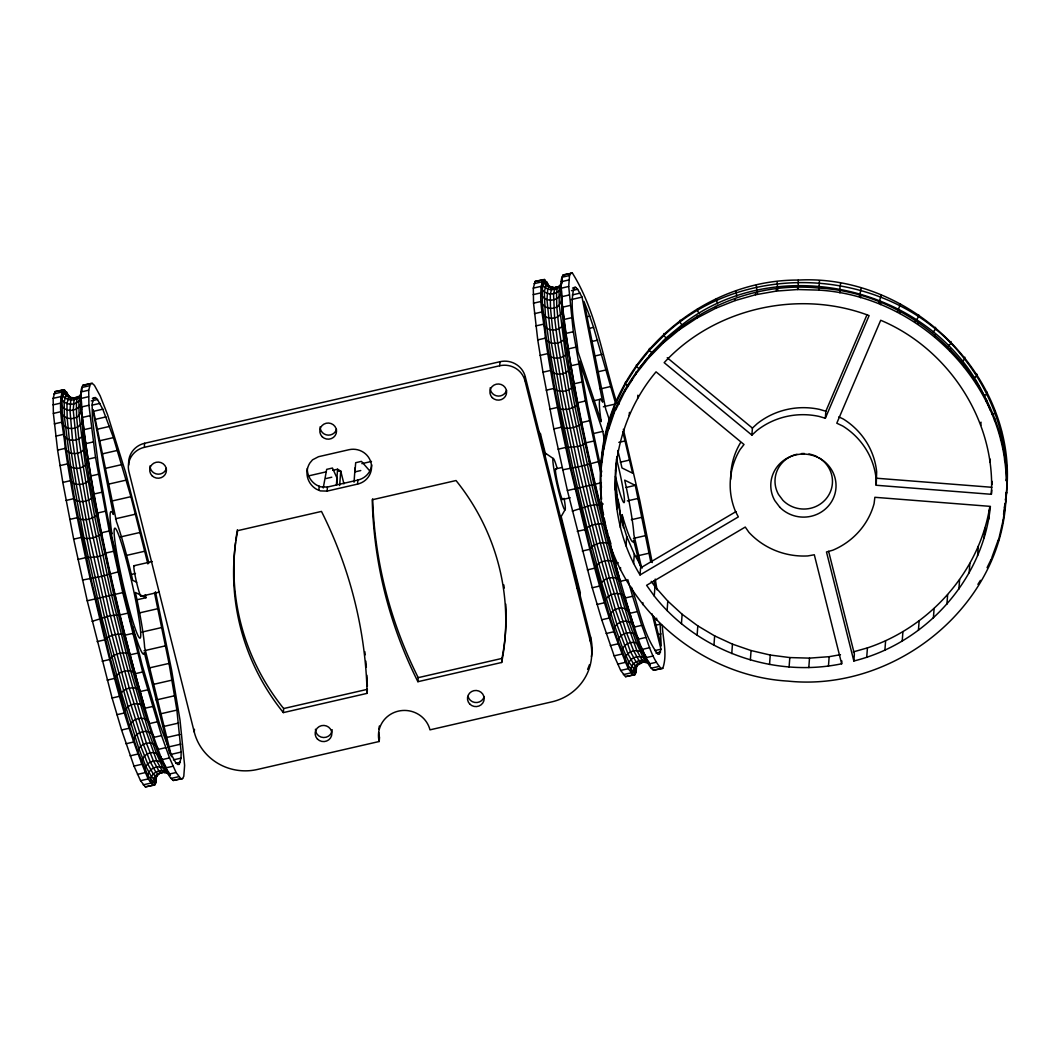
<?xml version="1.0" encoding="UTF-8"?>
<svg xmlns="http://www.w3.org/2000/svg" width="1060" height="1060" viewBox="0 0 1060 1060"><rect width="100%" height="100%" fill="white"/><g stroke="black" fill="none" stroke-linecap="round" stroke-linejoin="round"><path stroke-width="1.5" d="M156.615 775.032L155.873 782.731L154.68 785.023L145.366 786.891L140.543 780.677L133.984 766.088L121.569 729.995L112.095 698.01L87.225 600.768L73.683 539.156L62.818 482.433L57.598 450.116L53.371 413.413L53.146 398.348L55.014 391.63L64.329 389.749L70.384 398.481M81.024 395.3C81.395 462.677 100.369 528.728 113.632 594.461C123.516 636.53 134.169 678.466 146.929 719.767C153.793 738.502 157.847 759.185 169.944 775.443C166.897 762.206 145.684 765.121 148.161 778.928L152.984 785.142L154.68 785.023L154.442 781.763L156.376 776.37L154.442 781.763L152.772 781.883L148.029 775.761L137.8 751.328L129.36 725.901L110.227 658.247L90.895 578.336L74.73 499.989L66.396 450.474L62.248 414.354L62.023 399.527L63.865 392.916L62.633 389.881C57.213 408.709 63.905 429.207 65.216 448.367C71.736 491.999 80.547 535.26 90.113 578.309C106.662 645.818 120.469 714.89 148.161 778.928L140.543 780.677M53.371 413.413L60.99 411.664C63.216 419.23 73.975 420.846 79.103 415.295C85.423 406.629 77.406 394.426 82.945 385.217L92.246 383.349L94.433 385.376L100.157 395.844L107.457 414.394L125.53 472.23L148.89 563.125M155.476 591.758L171.548 669.801L180.014 720.111L184.612 765.36L183.791 776.317L182.598 778.61L180.902 778.729L176.079 772.515L169.534 757.926L161.544 735.6L142.676 671.974L122.774 592.606L109.22 530.994L95.519 457.443L88.921 405.264L88.695 390.199L90.55 383.468M147.883 563.933L130.91 496.663L113.42 437.608L102.78 409.186L97.467 399.488L95.453 397.593L93.876 397.712L92.141 403.953L92.353 417.932L98.474 466.347L107.497 516.286L123.768 591.785L142.239 665.415L159.742 724.47L170.382 752.892L175.682 762.59L177.709 764.485L179.286 764.366L181.022 758.125L181.154 752.07L176.887 710.094L169.03 663.401L154.482 592.712M636.782 664.792L636.026 672.49L634.834 674.783L625.519 676.651L620.696 670.437L614.151 655.849L601.736 619.755L592.249 587.77L567.392 490.542L553.837 428.916L542.972 372.192L537.751 339.889L533.538 303.186L533.312 288.121L535.181 281.39L544.482 279.522L550.538 288.254M561.177 285.06C561.548 352.45 580.522 418.488 593.799 484.221C603.683 526.303 614.336 568.226 627.096 609.54C633.959 628.262 638.014 648.958 650.098 665.203C647.05 651.966 625.837 654.894 628.315 668.688L633.138 674.902L634.834 674.783L634.609 671.523L636.543 666.13L634.609 671.523L632.939 671.656L628.183 665.534L617.967 641.088L609.513 615.661L590.38 548.007L571.062 468.109L554.897 389.749L546.562 340.233L542.415 304.114L542.19 289.287L544.019 282.675L542.786 279.641C537.367 298.469 544.058 318.967 545.37 338.14C551.889 381.772 560.713 425.02 570.267 468.069C586.829 535.578 600.622 604.65 628.315 668.688L620.696 670.437M533.538 303.186L541.157 301.438C543.383 309.003 554.142 310.606 559.256 305.055C565.59 296.402 557.56 284.186 563.099 274.977L572.413 273.109C596.435 311.507 602.901 358.916 616.43 401.767M601.471 476.006L585.398 401.011L573.301 331.727L568.703 286.478L569.525 275.52L570.717 273.241M600.49 490.224C593.958 373.65 704.821 276.09 818.956 288.095C925.433 293.66 1017.507 393.923 1005.794 501.512C999.381 608.784 893.302 692.101 787.978 681.103C688.987 675.405 600.53 588.737 600.649 488.196L601.577 499.22M1005.503 500.36C1023.138 382.965 914.608 273.666 798.273 280.078C690.033 279.416 592.023 378.115 601.444 487.534M615.582 470.852C618.709 434.772 632.661 399.593 656.047 371.848L744.014 444.511L740.052 449.599A73.166 70.662 4.3 0 0 735.375 511.185L738.33 516.909L640.041 574.957C619.808 541.633 612.097 501.592 616.178 462.981M615.118 489.892L616.258 462.995M991.352 494.304C995.737 420.555 948.316 348.647 880.701 320.266L836.79 423.205L842.753 426.027A73.166 70.662 4.3 0 1 876.13 478.868L876.222 485.255L991.352 494.304L991.67 490.091M992.067 484.579L992.147 481.399M590.579 637.047L590.274 641.088A52.258 50.483 4.3 0 1 551.836 701.866L429.976 729.85A26.129 25.241 4.3 0 0 398.427 711.114A26.129 25.241 4.3 0 0 379.202 741.496L257.355 769.481A52.258 50.483 4.3 0 1 194.245 732.01L128.922 471.66A20.909 20.193 4.3 0 1 144.306 447.346L144.611 443.292L500.015 361.699A20.909 20.193 4.3 0 1 525.256 376.684L590.579 637.047A52.258 50.483 4.3 0 1 591.44 656.723M194.245 732.01L194.457 729.306M367.33 690.656L367.131 693.359L283.351 712.598L283.656 708.544A234.459 226.469 4.3 0 1 235.492 542.468M318.848 490.263L319.153 486.209M323.247 487.971L326.679 469.368L332.469 468.03L337.319 478.736L336.974 483.32M327.116 491.098L357.578 484.102A18.285 17.662 4.3 0 0 371.026 462.836A18.285 17.662 4.3 0 0 348.952 449.718L318.477 456.714L312.554 459.815L309.851 463.034A19.689 19.014 4.3 0 0 316.423 489.203L320.358 490.912L327.116 491.098L327.421 487.057L357.882 480.061A18.285 17.662 4.3 0 0 371.742 464.903M336.378 485.242L337.584 469.222L332.76 470.335M339.65 485.52L340.737 471.104L337.584 469.222M354.027 482.22L355.1 467.804M357.578 484.102L357.882 480.061M379.202 741.496L379.507 737.455A26.129 25.241 4.3 0 1 378.791 732.539M505.739 604.081A234.459 226.469 4.3 0 1 501.976 658.419L501.671 662.474L417.905 681.699L418.21 677.658A453.256 437.807 4.3 0 1 372.63 498.863M590.274 641.088L524.952 380.739A20.909 20.193 4.3 0 0 499.71 365.753L500.015 361.699M524.952 380.739L525.256 376.684M540.057 438.588L540.414 433.778L537.645 430.108M579.939 597.548L580.31 592.739L560.965 515.663M601.152 467.685L600.993 469.699L603.869 447.333M601.709 460.265L601.55 462.292L604.425 439.913M602.212 510.695L601.841 502.374M603.71 449.36L608.771 427.379M604.266 441.94L609.328 419.959M606.135 530.888L606.293 528.874L607.698 533.418M608.625 429.406L615.82 408.047M616.377 400.627L609.182 421.986M615.661 410.074L624.764 391.564L624.91 389.537M625.466 382.117L625.32 384.144L616.218 402.654L619.199 403.992M616.708 508.893L617.423 499.445L615.82 480.458M620.352 527.628L621.067 518.194L617.423 499.445M629.189 415.52L629.428 412.367M620.405 569.578L620.564 567.564M624.764 391.564L635.814 374.087L635.974 372.06M636.53 364.64L636.371 366.667L625.32 384.144L628.156 385.774M625.996 545.913L626.712 536.466L621.067 518.194M637.63 398.335L637.868 395.194M635.814 374.087L648.707 357.829L648.852 355.802M649.422 348.395L649.263 350.409L636.371 366.667L639.034 368.575L647.806 357.498M633.588 563.536L634.304 554.088L626.712 536.466M640.041 574.957L640.558 567.948L736.011 511.583M642.665 604.597L642.824 602.583M648.707 357.829L663.295 342.976L663.441 340.949M663.997 333.529L663.851 335.556L649.263 350.409L651.715 352.583L649.767 355.034M841.865 660.976L841.653 663.785C773.018 678.108 697.771 651.118 654.258 596.025L654.961 586.591L651.224 581.344M656.511 620.246L656.657 618.232M663.295 342.976L679.407 329.686L679.566 327.659M680.122 320.239L679.977 322.267L681.938 324.877C781.299 246.834 946.421 290.36 990.212 410.061M667.098 610.547L667.8 601.1L654.961 586.591M679.407 329.686L696.897 318.106L697.043 316.079M697.599 308.659L697.453 310.686L699.136 313.482M681.434 623.691L682.137 614.257L667.8 601.1M696.897 318.106L715.54 308.354L715.685 306.327M716.242 298.907L717.487 303.889M697.109 635.337L697.811 625.89L682.137 614.257M715.54 308.354L735.15 300.55L735.296 298.522M735.852 291.102L736.779 296.204M713.937 645.328L714.652 635.894L697.811 625.89M735.15 300.55L755.502 294.76L755.661 292.745M756.217 285.325L757.476 293.633M731.758 653.583L732.46 644.135L714.652 635.894M751.885 435.117L752.414 428.094L757.198 423.682A73.166 70.662 4.3 0 1 819.499 409.385L825.846 411.24L825.329 418.25L818.969 416.394A73.166 70.662 4.3 0 0 756.668 430.704L751.885 435.117L664.169 362.652C714.877 307.705 799.505 289.142 869.107 315.602L825.329 418.25M755.502 294.76L776.384 291.076L776.529 289.049M777.099 281.642L777.722 290.056M750.361 659.982L751.063 650.548L732.46 644.135M769.533 664.474L770.249 655.04L751.063 650.548M776.384 291.076L797.557 289.526L797.716 287.498M798.273 280.078L798.26 288.545M789.09 667.018L789.806 657.571L770.249 655.04M1006.443 478.974L1006.284 480.988C1004.84 381.189 917.205 295.833 818.797 290.109L818.956 288.095M819.512 280.675L818.85 289.128M808.806 667.562L809.509 658.127L829.158 656.683L840.461 654.683M839.878 292.851L840.024 290.824M840.58 283.404L839.838 288.625M828.456 666.117L829.158 656.683M860.548 297.688L860.693 295.674M861.25 288.254L859.329 296.469M853.843 660.99L826.482 551.968L832.802 550.206A73.166 70.662 4.3 0 0 874.089 503.619L874.858 497.299L990.398 506.375C983.163 579.913 925.075 643.513 853.843 660.99L854.373 653.98L828.628 551.359M880.595 304.591L880.741 302.577M881.297 295.157L878.78 303.173M876.222 485.255L876.66 471.859A73.166 70.662 4.3 0 0 843.27 419.005L838.818 416.898M866.722 657.332L867.424 647.899C929.58 627.215 979.4 571.79 989.801 506.667M899.794 313.482L899.94 311.454M900.496 304.048L897.396 311.786M884.914 650.085L885.617 640.651M917.933 324.254L918.092 322.227M918.649 314.82L918.49 316.834L914.992 322.24M902.219 641.048L902.921 631.601M934.827 336.802L934.973 334.774M935.529 327.354L935.384 329.382L933.277 331.873M918.437 630.289L919.139 620.855M950.277 350.966L950.422 348.939M950.979 341.532L950.833 343.546L948.488 345.825M933.396 617.967L934.098 608.519M964.11 366.614L964.269 364.587M964.825 357.18L964.666 359.194C990.318 391.67 1005.463 432.175 1006.854 473.568L1007 471.554M946.924 604.173L947.64 594.74M958.889 589.095L959.605 579.648M976.194 383.561L976.339 381.547M976.896 374.127L976.75 376.154L973.994 377.903M969.145 572.877L969.86 563.43M980.778 425.312L981.017 422.158M986.383 401.634L986.529 399.607M987.085 392.187L986.939 394.214L984.011 395.685M977.585 555.705L978.301 546.258M984.117 537.764L984.833 528.317M990.067 462.332L990.305 459.179M994.558 420.621L994.704 418.594M995.274 411.187L995.115 413.201L992.067 414.367M988.675 519.254L989.391 509.807M991.126 561.151L991.272 559.124L987.072 567.67M1000.64 440.324L1000.799 438.297M1001.197 432.904L1001.356 430.877M998.162 541.806L1003.224 519.837L1005.94 499.485L1005.794 501.512M1004.575 460.517L1004.721 458.503M1005.132 453.097L1005.278 451.083M1003.065 521.865L1003.224 519.837M1003.78 512.417L1003.621 514.444L1005.092 503.487M1006.351 494.092L1006.496 492.078L1005.45 499.896M616.297 461.405L616.92 456.688M1004.403 507.727L1004.827 504.6M156.059 776.596L155.873 782.731M636.212 666.356L636.026 672.49M631.468 587.253C639.604 609.566 643.42 634.98 657.876 654.245L659.439 654.126L660.976 649.197L652.125 613.925M81.196 401.515C80.414 412.367 63.176 413.612 60.619 403.131L53 404.88M561.35 291.275C560.568 302.127 543.343 303.372 540.772 292.891L533.167 294.64M991.815 557.639L998.308 539.792M825.846 411.24L867.053 314.621M55.014 391.63L64.329 389.749L65.534 392.783L69.721 397.261L65.534 392.783L63.865 392.916L65.959 395.42L68.728 397.156L73.511 397.818L71.894 397.95L70.768 400.124L69.986 410.538L72.544 440.298L76.625 468.295L89.649 538.241L107.179 616.43L126.18 689.318L143.365 744.319L150.308 761.968L155.754 771.918L157.821 773.853L162.458 772.515C156.27 772.634 151.607 779.206 152.984 785.142L145.366 786.891M78.175 396.506L75.154 397.725L74.028 399.898L73.246 410.286L77.605 453.203L89.08 518.923L110.346 615.621L129.293 688.324L146.426 743.179L153.355 760.775L158.788 770.699L160.855 772.634L165.718 772.289L164.101 772.409L162.034 770.474L156.589 760.524L141.47 718.309L122.986 652.933L104.304 575.699L88.682 499.989L78.811 438.853L76.625 417.229L76.399 402.893L77.049 398.679L80.666 394.413L78.877 400.852L79.103 415.295L85.423 465.3L94.751 516.869L111.538 594.846L130.632 670.887L148.691 731.877L156.35 753.262L162.63 767.241L165.161 771.256L170.011 774.939C163.823 765.85 148.201 772.237 150.798 783.101L143.179 784.851M559.945 286.147L555.321 287.485L553.545 293.858L554.618 318.079L557.759 342.963L569.246 408.696L590.5 505.395L609.447 578.084L626.592 632.939L633.522 650.548L638.942 660.473L641.008 662.394L645.871 662.049L644.268 662.182L642.188 660.234L636.755 650.283L621.637 608.069L603.14 542.693L584.471 465.473L568.849 389.749L558.978 328.627L556.778 306.989L556.566 292.666L557.202 288.452L560.833 284.173L559.044 290.612L559.256 305.055L565.59 355.06L574.904 406.629L591.705 484.606L610.785 560.66L628.858 621.637L636.517 643.036L642.797 657.014L645.328 661.016L650.164 664.713C643.99 655.61 628.368 662.01 630.965 672.875L623.346 674.624M614.151 655.849L621.769 654.1C620.537 646.348 629.521 640.333 636.517 643.036C646.123 648.72 644.506 663.428 653.45 670.251L662.765 668.37C667.588 654.736 662.937 639.458 662.261 625.374M560.13 518.366L564.967 509.9M81.236 393.869C77.764 402.866 63.375 401.581 61.44 392.173L53.821 393.923M156.946 775.827L155.224 778.596L153.581 778.716L151.461 776.741L145.922 766.592L138.833 748.598L121.304 692.524L101.945 618.192L84.071 538.48L70.781 467.142L64.368 416.54L64.156 401.939L65.959 395.42L67.602 395.287L70.358 397.023L68.728 397.156L66.952 403.595L67.164 418.024L69.377 439.834L76.214 484.168L90.723 557.971L109.061 636.702L128.061 706.755L140.742 746.187L147.751 763.969L153.236 773.999L155.316 775.947L156.946 775.827L159.437 773.734M562.555 281.404C560.263 292.003 543.979 292.626 541.607 281.933L533.988 283.683M625.519 676.651L633.138 674.902C631.76 668.966 636.437 662.394 642.625 662.275L637.113 665.587L635.39 668.356L633.734 668.476L629.057 662.447L622.71 648.296L614.959 626.659L601.471 582.284L586.935 527.575L572.771 467.91L560.369 409.094L550.935 356.915L545.41 316.463L544.31 291.699L546.125 285.18L553.678 287.591L548.894 286.915L546.125 285.18L544.019 282.675L545.688 282.543L549.888 287.035L545.688 282.543L544.482 279.522L535.181 281.39M80.587 398.162C77.075 406.974 62.858 405.861 60.764 396.612L53.146 398.348M560.74 287.923C557.229 296.734 543.011 295.621 540.931 286.372L533.312 288.121M630.66 381.799L632.33 379.162M634.847 375.187L636.517 372.537M977.916 584.351L980.473 580.323M651.715 352.583L666.064 337.954L681.938 324.877M962.109 361.221L964.666 359.194C894.786 267.703 747.181 256.136 663.851 335.556L666.064 337.954M853.26 651.913L867.424 647.899M92.246 383.349L82.945 385.217M572.413 273.109L563.099 274.977M89.371 385.76L81.752 387.509L82.004 390.729M569.525 275.52L561.906 277.269L562.158 280.502M81.077 391.948L88.695 390.199M561.23 281.708L568.849 279.959M80.931 398.467L88.536 396.718M561.084 288.227L568.703 286.478M92.353 398.295L95.453 397.593M572.519 288.068L575.606 287.353L577.634 289.248L582.033 297.105L602.689 402.124L601.788 400.468A73.166 5.79 77.1 0 0 600.543 417.017L601.219 421.628L577.938 351.536C576.083 330.521 568.822 308.248 574.03 287.472L575.606 287.353M91.293 400.905L97.467 399.488M571.446 290.665L577.634 289.248M157.105 721.833L149.5 723.582C118.905 620.087 93.028 514.444 81.302 407.014L88.921 405.264M662.765 668.37L661.069 668.502C650.535 656.577 647.567 639.789 641.697 625.374L634.079 627.122C600.927 519.36 573.95 408.948 561.469 296.773L569.074 295.024M92.194 405.132L99.918 403.37M572.36 294.905L580.085 293.13M571.154 299.596L582.033 297.105M108.809 524.62L111.923 533.962L111.247 529.351A73.166 5.79 77.1 0 1 112.493 512.801L113.38 514.458L92.724 409.438L93.638 411.293L102.78 409.186M54.272 423.881L61.891 422.132C65.216 432.97 84.694 429.008 82.203 417.481L89.822 415.732M534.439 313.654L542.058 311.905C545.37 322.73 564.861 318.782 562.356 307.241L569.975 305.492M95.188 419.389L106 416.898M55.69 436.163L63.309 434.414C65.561 440.47 73.604 441.556 78.811 438.853C87.238 434.799 82.349 424.358 82.203 417.481M91.226 428.001L83.608 429.75C97.083 523.932 118.773 616.841 144.836 708.279L152.454 706.53M535.843 325.923L543.462 324.188C545.728 330.23 553.757 331.316 558.978 328.627C567.405 324.572 562.515 314.131 562.356 307.241M571.393 317.775L563.774 319.524C576.269 407.994 596.581 495.232 620.179 581.357L626.274 579.952M97.202 429.247L109.564 426.411M586.63 316.887L589.718 316.171L593.573 327.381L615.727 403.94L603.365 406.775M57.598 450.116L65.216 448.367C69.099 457.363 86.88 453.985 85.516 443.716L93.134 441.967M537.751 339.889L545.37 338.14C549.252 347.124 567.047 343.745 565.682 333.476L573.301 331.727M99.507 440.801L113.42 437.608M588.936 328.441L593.573 327.381M102.078 453.932L117.528 450.381M591.506 341.572L597.694 340.154M59.983 465.605L67.602 463.856C71.868 471.17 85.396 469.05 88.059 461.272L87.901 459.192L95.519 457.443M540.136 355.365L547.755 353.616C552.035 360.93 565.563 358.81 568.226 351.032L568.067 348.952L575.686 347.203M144.306 447.346L499.71 365.753M104.847 468.493L121.847 464.598M594.276 356.133L602 354.358M62.818 482.433L70.424 480.683C75.194 487.03 87.582 484.764 90.855 477.835L90.736 476.019L98.355 474.27M542.972 372.192L550.591 370.443C555.361 376.79 567.749 374.525 571.009 367.595L570.903 365.793L578.521 364.044M107.775 484.327L126.326 480.074M597.217 371.967L606.479 369.834M66.064 500.439L73.683 498.69C78.983 503.937 90.126 501.565 94.049 495.55L93.995 494.026L101.601 492.277M546.231 390.199L553.85 388.45C559.15 393.697 570.28 391.339 574.215 385.323L574.149 383.786L581.768 382.037M110.823 501.274L130.91 496.663M600.265 388.914L611.077 386.423M69.708 519.413L77.314 517.664C83.157 521.666 92.989 519.307 97.626 514.232L97.626 513L105.245 511.251M549.862 409.173L557.481 407.424C563.324 411.426 573.155 409.067 577.793 403.992L577.793 402.76L585.398 401.011M592.673 401.025L600.437 399.249M115.487 518.791L135.574 514.166M308.659 475.874L326.334 471.806M361.858 463.657L371.49 461.444M325.99 478.537L331.78 477.212M360.758 470.547L354.981 471.885L355.67 462.703L361.447 461.378L370.033 471.223M73.683 539.156L81.302 537.407C87.649 540.004 96.195 537.764 101.548 533.657L101.601 532.743L109.22 530.994M553.837 428.916L561.456 427.167C567.802 429.777 576.362 427.525 581.702 423.417L581.768 422.503L589.386 420.754M120.151 537.023L140.238 532.411M593.507 433.514L602.822 431.38L603.723 436.641A73.166 5.79 77.1 0 0 604.809 442.457M77.963 559.442L85.582 557.692L96.924 556.898L102.661 555.228L105.881 553.029L113.499 551.279M558.116 449.201L565.735 447.452L577.077 446.658L582.828 445.001L586.048 442.802L593.666 441.053M126.312 555.453L144.862 551.2M618.841 442.378L625.016 440.96L632.555 473.158L621.995 467.964L620.511 461.524A73.166 5.79 77.1 0 0 617.794 450.487M134.037 565.722L152.322 561.522M555.599 468.931L561.694 467.539M82.494 580.058L101.217 576.441L118.031 571.896M562.648 469.818L581.383 466.214L598.198 461.656M130.857 574.56L135.481 573.486M620.285 462.186L629.56 460.067M87.225 600.768L122.774 592.606M567.392 490.542L601.404 482.724M141.02 596.276L159.305 592.09M562.595 499.499L570.214 497.75M136.674 599.854L145.989 597.707L145.313 594.66M625.97 487.52L635.284 485.374L650.84 562.277M92.114 621.359L110.346 615.621L120.045 614.946L127.65 613.197M572.281 511.119L590.5 505.395L603.246 504.017M139.443 612.905L157.993 608.652M627.334 500.903L638.16 498.412M97.096 641.591L104.715 639.842C109.524 634.993 117.938 633.363 124.59 634.463L125.027 635.178L132.632 633.429M577.263 531.365L584.881 529.616C589.691 524.766 598.092 523.136 604.743 524.223L605.18 524.952M141.881 632.091L161.968 627.48M631.309 519.718L642.121 517.24M144.028 650.76L165.651 645.792M633.456 538.4L645.818 535.552M102.131 661.255L109.736 659.505C113.499 653.583 123.093 651.542 129.532 653.808L130.049 654.841L137.667 653.092M582.284 551.028L589.903 549.279C593.653 543.343 603.259 541.302 609.699 543.581L610.216 544.615M148.943 668.012L169.03 663.401M636.835 556.01L649.197 553.161M107.139 680.122L114.758 678.387C117.474 671.536 128.26 668.953 134.474 672.385L135.07 673.723L142.676 671.974M587.306 569.896L594.912 568.147C597.628 561.297 608.427 558.713 614.628 562.144L615.224 563.483L618.271 562.78M153.501 684.362L172.051 680.109M576.773 587.876L578.296 587.532L565.603 536.93M112.095 698.01L119.701 696.261C121.436 688.629 133.335 685.422 139.337 689.981L140.013 691.597L147.631 689.848M592.249 587.77L599.867 586.021C601.603 578.389 613.501 575.183 619.504 579.74L620.179 581.357M156.138 699.984L174.675 695.731M116.918 714.692L124.537 712.943C125.371 704.635 138.264 700.792 144.094 706.397L144.836 708.279M597.072 604.452L604.69 602.703C605.538 594.395 618.43 590.553 624.247 596.157L625.002 598.039L632.621 596.29L641.697 625.374M159.888 713.99L176.887 710.094M121.569 729.995L129.188 728.246C128.936 718.654 146.174 713.963 149.5 723.582M601.736 619.755L609.341 618.006C609.102 608.413 626.327 603.736 629.653 613.356L637.272 611.607M163.214 726.59L178.663 723.039M125.994 743.762L133.613 742.013C132.632 731.652 150.878 726.815 153.925 737.349L161.544 735.6M606.161 633.522L613.78 631.773C612.799 621.412 631.044 616.589 634.079 627.122M283.656 708.544L367.436 689.318M418.21 677.658L501.976 658.419M166.062 737.628L179.975 734.434M655.491 625.267L660.128 624.194L661.215 645.964L653.98 617.106M168.447 746.982L180.81 744.146M657.876 634.622L660.963 633.907M130.155 755.833L137.774 754.084C136.17 743.033 155.25 738.118 158.072 749.42L165.691 747.671M610.308 645.606L617.927 643.857C616.324 632.807 635.417 627.878 638.239 639.193L645.858 637.444M170.342 754.561L181.154 752.07M133.984 766.088L141.603 764.34C140.37 756.575 149.367 750.573 156.35 753.262C166.102 758.801 164.326 773.707 173.284 780.478L182.598 778.61M160.895 756.972L161.915 759.676L169.534 757.926M649.687 647.687L642.082 649.435L637.285 636.649M173.403 759.874L181.022 758.125M654.762 650.628L660.976 649.197M175.748 763.306L180.385 762.233M655.915 653.066L660.552 652.006M137.469 774.396L145.074 772.647C142.809 758.907 164.989 756.164 166.738 770.09M173.005 766.234L165.386 767.983L164.313 765.148M617.622 664.156L625.241 662.407C622.975 648.667 645.156 645.938 646.892 659.863M653.172 655.994L645.553 657.743L641.048 646.732M176.079 772.515L168.46 774.264L167.334 771.335M656.246 662.275L648.627 664.024L647.501 661.096M171.11 778.438L178.729 776.688M651.264 668.211L658.883 666.462M173.284 780.478L180.902 778.729M653.45 670.251L661.069 668.502M327.421 487.057L320.663 486.858L316.715 485.162A19.689 19.014 4.3 0 1 307.281 468.427M550.524 286.796L548.894 286.915L547.755 289.115L546.96 299.609L551.372 342.963L562.966 409.372L579.767 487.348L598.847 563.403L616.92 624.38L627.904 653.728L633.39 663.759L635.483 665.72L637.113 665.587M555.321 287.485L556.924 287.366L552.061 287.71L550.286 294.097L550.498 308.433L552.697 330.058L562.568 391.193L578.19 466.903L596.859 544.138L615.356 609.513L630.475 651.728L635.907 661.678L637.987 663.613L639.604 663.494M75.154 397.725L76.757 397.606L71.894 397.95M797.557 289.526L818.797 290.109M789.806 657.571L809.509 658.127M338.246 471.011L340.737 471.104L343.943 483.863M876.739 478.245L991.882 487.295M644.268 662.182L647.422 662.977M164.101 772.409L167.255 773.204M635.284 485.374L624.698 480.153L626.115 486.553A73.166 5.79 77.1 0 1 633.92 534.942L641.512 567.405M136.66 582.245L132.699 580.297L131.215 573.857A73.166 5.79 77.1 0 0 116.468 521.692L93.638 411.293M145.989 597.707L135.402 592.487L136.82 598.887A73.166 5.79 77.1 0 1 144.611 647.289L171.521 756.694M543.859 452.103L553.227 458.529M667.23 357.737L752.414 428.094M654.258 596.025L646.613 585.305L745.26 527.058L748.93 532.345A73.166 70.662 4.3 0 0 807.839 555.93L814.305 554.764L841.653 663.785M549.57 287.3L546.668 281.562M69.403 397.54L66.502 391.789M634.304 554.088L642.174 568.067M589.718 316.171L583.967 301.411L605.777 409.359A73.166 5.79 77.1 0 1 609.778 421.416M157.118 746.889L161.915 759.676M638.239 639.193L624.247 596.157M153.024 735.004L158.072 749.42M602.822 431.38L579.475 361.089L587.664 406.046L601.722 471.925M110.929 535.896L114.414 548.974A73.166 5.79 77.1 0 0 117.978 567.034M148.665 721.462L153.925 737.349M608.625 536.453L610.971 544.032M627.785 579.608L632.621 596.29M640.054 565.828L633.615 540.176L633.416 541.581A73.166 5.79 77.1 0 1 623.611 519.798L622.114 514.59L623.439 527.668M540.414 433.778L545.661 454.66M169.666 753.514L144.319 652.51L144.12 653.914A73.166 5.79 77.1 0 1 134.315 632.131L132.818 626.924L133.639 635.086M623.359 429.3L639.816 500.558L652.258 562.568M622.71 431.566L625.016 440.96M602.371 508.681L603.577 514.895M604.173 517.995L605.684 525.76M655.226 579.091L657.028 589.81M654.047 580.8L654.841 585.491M620.895 520.884L619.252 504.587L617.702 498.916A73.166 5.79 77.1 0 1 616.523 494.41M130.446 621.809L128.393 611.249A73.166 5.79 77.1 0 1 122.589 587.863M561.469 296.773L561.721 299.688M81.302 407.014L81.567 409.915M128.75 465.009A20.909 20.193 4.3 0 1 144.611 443.292M378.87 729.253A26.129 25.241 4.3 0 1 379.4 725.981M506.587 390.332A8.361 8.082 4.3 0 1 490.21 387.775M332.164 729.691A8.361 8.082 4.3 0 1 323.605 737.535A8.361 8.082 4.3 0 1 315.443 729.227M484.142 696.804A8.361 8.082 4.3 0 1 468.003 696.354M166.407 468.427A8.361 8.082 4.3 0 1 150.03 465.883M503.818 584.895A234.459 226.469 4.3 0 1 504.255 588.075M417.905 681.699A453.256 437.807 4.3 0 1 372.245 499.763L456.025 480.538A234.459 226.469 4.3 0 1 501.671 662.474M589.439 664.739A52.258 50.483 4.3 0 1 587.598 669.35M364.852 651.701A453.256 437.807 4.3 0 1 365.197 654.828M365.819 661.082A453.256 437.807 4.3 0 1 366.336 667.35M366.853 675.193A453.256 437.807 4.3 0 1 367.343 686.178M235.691 540.878A234.459 226.469 4.3 0 1 237.4 529.761M283.351 712.598A234.459 226.469 4.3 0 1 237.692 530.649L321.471 511.423A453.256 437.807 4.3 0 1 367.131 693.359M336.497 429.38A8.361 8.082 4.3 0 1 320.12 426.835M564.106 498.346A26.341 2.08 77.1 0 1 562.25 503.99A26.341 2.08 77.1 0 1 553.399 465.777A26.341 2.08 77.1 0 1 557.189 468.454M562.794 498.955A15.675 1.245 77.1 0 1 557.851 484.314A15.675 1.245 77.1 0 1 556.049 469.434M616.562 459.205A32.635 2.584 77.1 0 1 624.26 497.365A32.635 2.584 77.1 0 1 620.034 493.417L618.112 486.858A32.635 2.584 77.1 0 1 615.436 476.51M122.218 586.26A73.166 5.79 77.1 0 1 118.309 568.611M141.232 595.733A15.675 1.245 77.1 0 1 136.276 581.092A15.675 1.245 77.1 0 1 134.487 566.212M818.691 457.642A28.739 27.759 4.3 0 1 826.111 498.809A28.739 27.759 4.3 0 1 782.942 500.346L778.517 494.464A28.739 27.759 4.3 0 1 796.961 454.263M801.413 453.587A28.739 27.759 4.3 0 1 804.421 453.521M808.913 453.985A28.739 27.759 4.3 0 1 811.827 454.674M813.258 455.124A28.739 27.759 4.3 0 1 817.392 456.913M730.724 479.213A73.166 70.662 4.3 0 1 740.569 442.59M779.802 507.236L774.78 500.572A32.635 31.522 4.3 0 1 801.333 454.117A32.635 31.522 4.3 0 1 833.796 497.233A32.635 31.522 4.3 0 1 779.802 507.236M492.211 397.606A8.361 8.082 4.3 0 0 506.283 394.373A8.361 8.082 4.3 0 0 496.292 384.197A8.361 8.082 4.3 0 0 492.211 397.606M152.03 475.701A8.361 8.082 4.3 0 0 166.102 472.468A8.361 8.082 4.3 0 0 156.111 462.292A8.361 8.082 4.3 0 0 152.03 475.701M317.457 739.058A8.361 8.082 4.3 0 0 331.528 735.826A8.361 8.082 4.3 0 0 321.524 725.649A8.361 8.082 4.3 0 0 317.457 739.058M469.779 704.078A8.361 8.082 4.3 0 0 483.837 700.859A8.361 8.082 4.3 0 0 473.846 690.683A8.361 8.082 4.3 0 0 469.779 704.078M322.121 436.654A8.361 8.082 4.3 0 0 336.192 433.421A8.361 8.082 4.3 0 0 326.202 423.245A8.361 8.082 4.3 0 0 322.121 436.654M117.249 555.89A56.432 4.465 77.1 0 0 140.013 638.12A56.432 4.465 77.1 0 0 125.04 555.308A56.432 4.465 77.1 0 0 117.249 555.89"/></g></svg>
